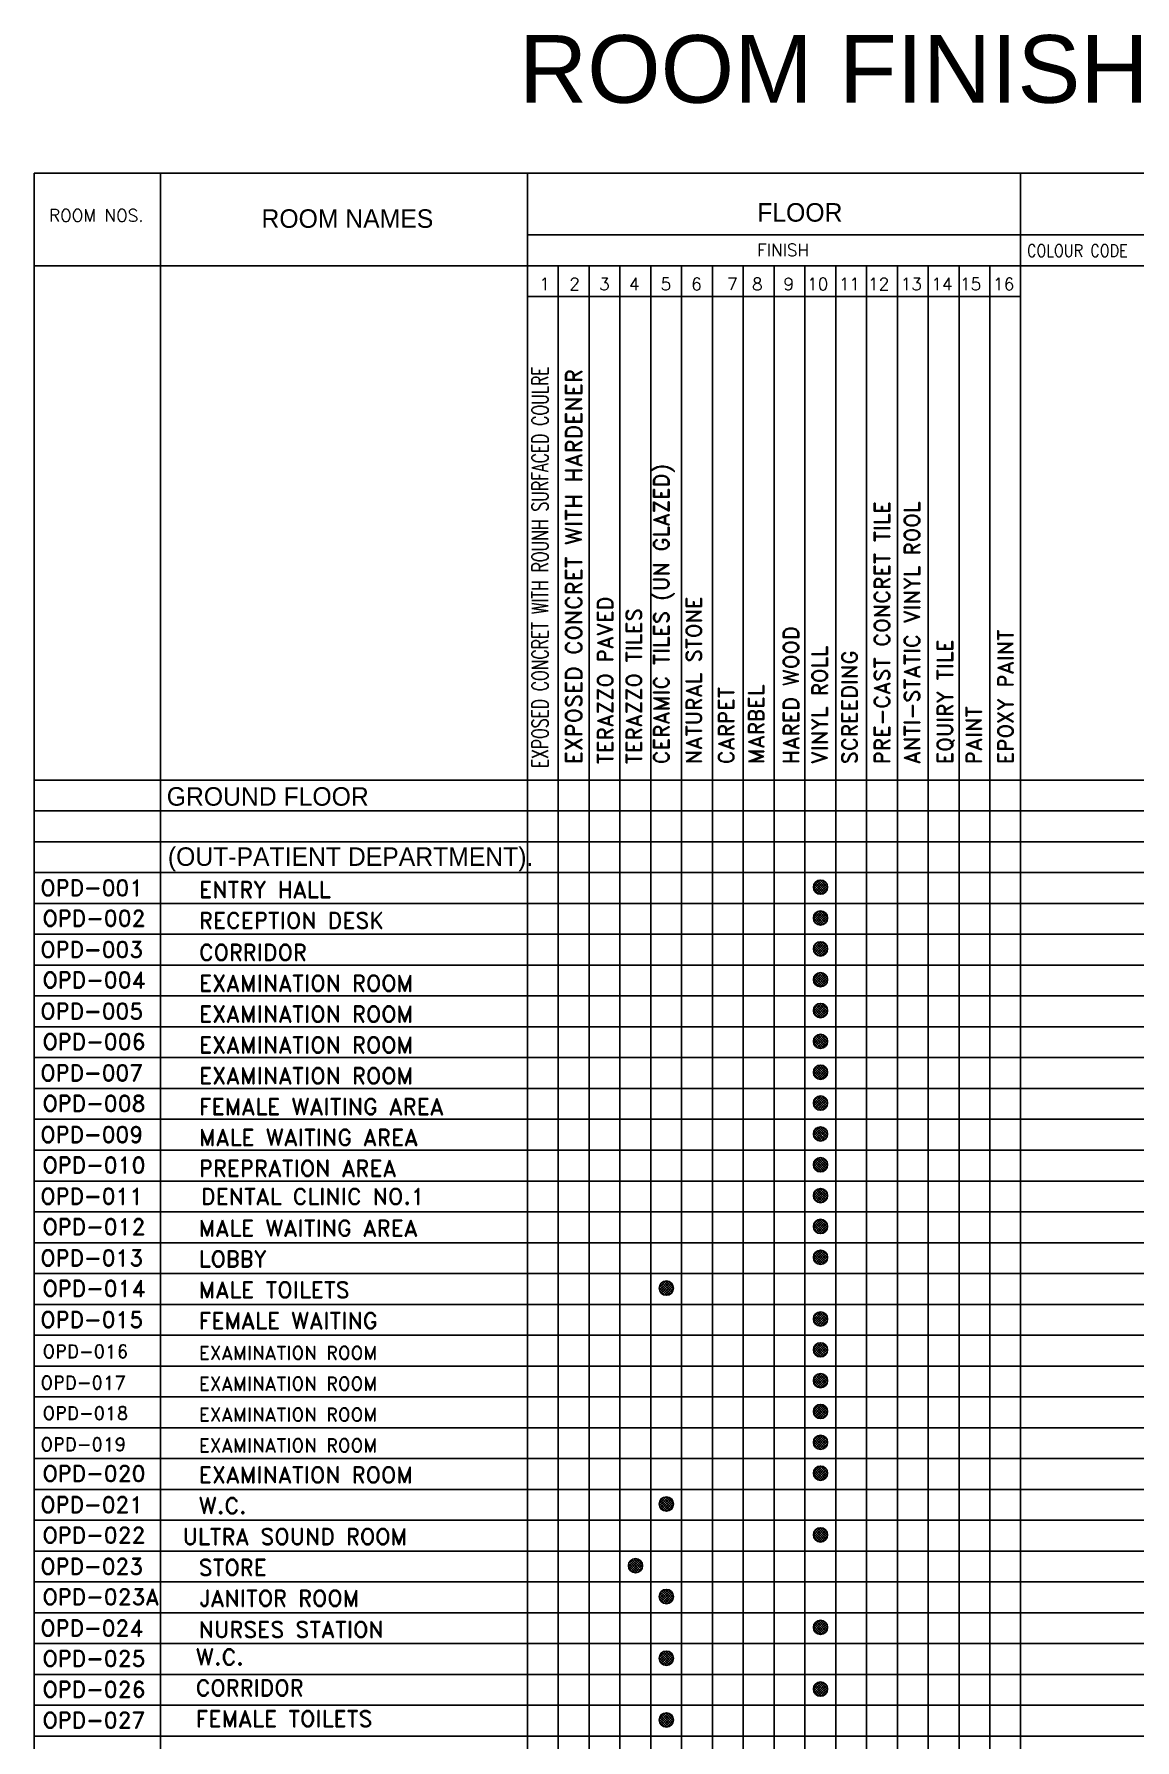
# Model space of a CAD drawing. Extents: x 290399 to 378179, y 5840 to 69216.
# Drawn here: x 290399 to 310751, y 37691 to 69216 of the extents above; entities that cross this region are included whole.
import ezdxf

# ---------------------------------------------------------------- set-up
doc = ezdxf.new("R2010")
doc.units = 0
doc.layers.get('0').update_dxf_attribs({"color": 4, "linetype": 'CONTINUOUS'})
doc.layers.add('TEXT', color=2, linetype='CONTINUOUS')
doc.styles.add('EBORD2', font='romand.shx')
doc.styles.add('STYLE1', font='andlso.ttf')
doc.styles.add('STYLE2', font='swissek.ttf')

msp = doc.modelspace()

# ---------------------------------------------------------------- linework, layer by layer
at = {"color": 2}
for p, q in [((290399, 66645), (378179, 66645)), ((290399, 66645), (290399, 5840)), ((292734, 66645), (292734, 5840)), ((299519, 66645), (299519, 5840)), ((308639, 66645), (308639, 5840)), ((299519, 65505), (378179, 65505)), ((290399, 64935), (378179, 64935)), ((299519, 64365), (308639, 64365)), ((304806, 53455), (304933, 53583)), ((304918, 53319), (304807, 53430)), ((304963, 53320), (304808, 53476)), ((304811, 53414), (304974, 53578)), ((304998, 53332), (304820, 53510)), ((304825, 53382), (305006, 53564)), ((304828, 53524), (304865, 53561)), ((305025, 53351), (304838, 53537)), ((304845, 53356), (305032, 53544)), ((305047, 53375), (304863, 53559)), ((304871, 53336), (305052, 53517)), ((305063, 53405), (304893, 53575)), ((304903, 53323), (305066, 53485)), ((305070, 53444), (304932, 53583)), ((304945, 53318), (305070, 53443)), ((305061, 53499), (304987, 53573)), ((305017, 53344), (305045, 53372)), ((304808, 52858), (304960, 53011)), ((304808, 52905), (304914, 53010)), ((304819, 52823), (304995, 53000)), ((304837, 52795), (305023, 52982)), ((305034, 52789), (304847, 52976)), ((305054, 52816), (304873, 52996)), ((305067, 52849), (304906, 53009)), ((305070, 52891), (304949, 53012)), ((304937, 52748), (304806, 52879)), ((304977, 52754), (304812, 52919)), ((304874, 52764), (304822, 52817)), ((305009, 52768), (304826, 52951)), ((304861, 52773), (305045, 52958)), ((304890, 52757), (305062, 52928)), ((304928, 52748), (305070, 52890)), ((304981, 52755), (305063, 52838)), ((304806, 52304), (304945, 52443)), ((304814, 52265), (304983, 52435)), ((304815, 52359), (304889, 52433)), ((304990, 52188), (304816, 52362)), ((304829, 52235), (305013, 52419)), ((305019, 52205), (304833, 52391)), ((304851, 52211), (305038, 52397)), ((305042, 52228), (304856, 52414)), ((304879, 52192), (305056, 52370)), ((305059, 52257), (304885, 52431)), ((304913, 52180), (305068, 52336)), ((305069, 52293), (304921, 52442)), ((305067, 52342), (304969, 52439)), ((304953, 52179), (304807, 52325)), ((304903, 52183), (304810, 52275)), ((304958, 52179), (305069, 52290)), ((304806, 51751), (304927, 51872)), ((304924, 51609), (304806, 51727)), ((304968, 51611), (304809, 51770)), ((304810, 51709), (304970, 51869)), ((305001, 51624), (304822, 51803)), ((304823, 51676), (305003, 51856)), ((305028, 51643), (304841, 51830)), ((304842, 51649), (305029, 51836)), ((305049, 51668), (304866, 51851)), ((304868, 51628), (305050, 51811)), ((305064, 51699), (304897, 51866)), ((304899, 51614), (305065, 51779)), ((305070, 51739), (304937, 51873)), ((304939, 51608), (305070, 51739)), ((305057, 51799), (304996, 51859)), ((305002, 51624), (305054, 51677)), ((304942, 51038), (304806, 51174)), ((304807, 51153), (304955, 51302)), ((304810, 51202), (304907, 51299)), ((304981, 51045), (304813, 51213)), ((304817, 51117), (304991, 51291)), ((304885, 51049), (304817, 51117)), ((305012, 51060), (304828, 51244)), ((304834, 51088), (305020, 51274)), ((305037, 51082), (304850, 51269)), ((304857, 51065), (305043, 51251)), ((305055, 51109), (304877, 51288)), ((304887, 51048), (305060, 51222)), ((305068, 51143), (304911, 51300)), ((304923, 51039), (305070, 51185)), ((305069, 51187), (304955, 51302)), ((304973, 51043), (305066, 51136)), ((304806, 50599), (304939, 50733)), ((304958, 50469), (304807, 50620)), ((304910, 50471), (304809, 50573)), ((304812, 50560), (304979, 50726)), ((304993, 50480), (304818, 50656)), ((304819, 50659), (304880, 50719)), ((304827, 50528), (305010, 50711)), ((305022, 50498), (304836, 50684)), ((304848, 50503), (305035, 50690)), ((305044, 50521), (304859, 50707)), ((304875, 50484), (305054, 50663)), ((305061, 50551), (304889, 50723)), ((304908, 50471), (305067, 50630)), ((305070, 50588), (304926, 50732)), ((304952, 50469), (305070, 50587)), ((305065, 50639), (304977, 50727)), ((304806, 50029), (304939, 50163)), ((304812, 49990), (304979, 50156)), ((304819, 50089), (304880, 50149)), ((304827, 49958), (305010, 50141)), ((305044, 49951), (304859, 50137)), ((305061, 49981), (304889, 50153)), ((305070, 50018), (304926, 50162)), ((305065, 50069), (304977, 50157)), ((304958, 49899), (304807, 50050)), ((304910, 49901), (304809, 50003)), ((304993, 49910), (304818, 50086)), ((305022, 49928), (304836, 50114)), ((304848, 49933), (305035, 50120)), ((304875, 49914), (305054, 50093)), ((304908, 49901), (305067, 50060)), ((304952, 49899), (305070, 50017)), ((304806, 49448), (304950, 49592)), ((304812, 49499), (304899, 49587)), ((304985, 49337), (304814, 49507)), ((304815, 49411), (304988, 49583)), ((305015, 49353), (304830, 49537)), ((304832, 49381), (305017, 49567)), ((305039, 49375), (304853, 49561)), ((304854, 49358), (305041, 49544)), ((305057, 49403), (304881, 49579)), ((304883, 49340), (305058, 49516)), ((305068, 49438), (304915, 49591)), ((305068, 49484), (304962, 49591)), ((304947, 49328), (304806, 49470)), ((304894, 49335), (304813, 49416)), ((304918, 49329), (305069, 49480)), ((304966, 49331), (305068, 49433)), ((304806, 48895), (304934, 49023)), ((304806, 48895), (304934, 49023)), ((304917, 48760), (304807, 48869)), ((304917, 48760), (304807, 48869)), ((304963, 48760), (304808, 48915)), ((304963, 48760), (304808, 48915)), ((304811, 48854), (304975, 49017)), ((304811, 48854), (304975, 49017)), ((304997, 48772), (304820, 48949)), ((304997, 48772), (304820, 48949)), ((304825, 48822), (305007, 49003)), ((304825, 48822), (305007, 49003)), ((304826, 48961), (304867, 49002)), ((304826, 48961), (304867, 49002)), ((305025, 48790), (304838, 48977)), ((305025, 48790), (304838, 48977)), ((304845, 48796), (305032, 48983)), ((304845, 48796), (305032, 48983)), ((305047, 48815), (304862, 48999)), ((305047, 48815), (304862, 48999)), ((304871, 48776), (305052, 48957)), ((304871, 48776), (305052, 48957)), ((305062, 48845), (304893, 49015)), ((305062, 48845), (304893, 49015)), ((304904, 48762), (305066, 48924)), ((304904, 48762), (305066, 48924)), ((305070, 48883), (304931, 49022)), ((305070, 48883), (304931, 49022)), ((304946, 48758), (305070, 48883)), ((304946, 48758), (305070, 48883)), ((305062, 48938), (304985, 49014)), ((305062, 48938), (304985, 49014)), ((305020, 48786), (305042, 48808)), ((305020, 48786), (305042, 48808)), ((304806, 48325), (304934, 48453)), ((304806, 48325), (304934, 48453)), ((304917, 48190), (304807, 48299)), ((304917, 48190), (304807, 48299)), ((304963, 48190), (304808, 48345)), ((304963, 48190), (304808, 48345)), ((304811, 48284), (304975, 48447)), ((304811, 48284), (304975, 48447)), ((304997, 48202), (304820, 48379)), ((304997, 48202), (304820, 48379)), ((304825, 48252), (305007, 48433)), ((304825, 48252), (305007, 48433)), ((304826, 48391), (304867, 48432)), ((304826, 48391), (304867, 48432)), ((305025, 48220), (304838, 48407)), ((305025, 48220), (304838, 48407)), ((304845, 48226), (305032, 48413)), ((304845, 48226), (305032, 48413)), ((305047, 48245), (304862, 48429)), ((305047, 48245), (304862, 48429)), ((304871, 48206), (305052, 48387)), ((304871, 48206), (305052, 48387)), ((305062, 48275), (304893, 48445)), ((305062, 48275), (304893, 48445)), ((304904, 48192), (305066, 48354)), ((304904, 48192), (305066, 48354)), ((305070, 48313), (304931, 48452)), ((305070, 48313), (304931, 48452)), ((304946, 48188), (305070, 48313)), ((304946, 48188), (305070, 48313)), ((305062, 48368), (304985, 48444)), ((305062, 48368), (304985, 48444)), ((305020, 48216), (305042, 48238)), ((305020, 48216), (305042, 48238)), ((304806, 47743), (304945, 47882)), ((304952, 47619), (304807, 47765)), ((304902, 47623), (304811, 47714)), ((304814, 47705), (304984, 47875)), ((304815, 47798), (304891, 47874)), ((304989, 47628), (304816, 47801)), ((304830, 47675), (305014, 47859)), ((305018, 47645), (304833, 47830)), ((304851, 47650), (305038, 47837)), ((305042, 47668), (304856, 47854)), ((304879, 47632), (305057, 47809)), ((305059, 47696), (304884, 47871)), ((304914, 47620), (305068, 47775)), ((305069, 47732), (304920, 47881)), ((304959, 47620), (305069, 47729)), ((305067, 47781), (304968, 47879)), ((304806, 47173), (304945, 47312)), ((304814, 47135), (304984, 47305)), ((304815, 47228), (304891, 47304)), ((304830, 47105), (305014, 47289)), ((305059, 47126), (304884, 47301)), ((305069, 47162), (304920, 47311)), ((305067, 47211), (304968, 47309)), ((304952, 47049), (304807, 47195)), ((304902, 47053), (304811, 47144)), ((304989, 47058), (304816, 47231)), ((305018, 47075), (304833, 47260)), ((304851, 47080), (305038, 47267)), ((305042, 47098), (304856, 47284)), ((304879, 47062), (305057, 47239)), ((304914, 47050), (305068, 47205)), ((304959, 47050), (305069, 47159)), ((304806, 46603), (304945, 46742)), ((304814, 46565), (304984, 46735)), ((304815, 46658), (304891, 46734)), ((304989, 46488), (304816, 46661)), ((304830, 46535), (305014, 46719)), ((305018, 46505), (304833, 46690)), ((304851, 46510), (305038, 46697)), ((305042, 46528), (304856, 46714)), ((304879, 46492), (305057, 46669)), ((305059, 46556), (304884, 46731)), ((305069, 46592), (304920, 46741)), ((305067, 46641), (304968, 46739)), ((304952, 46479), (304807, 46625)), ((304902, 46483), (304811, 46574)), ((304914, 46480), (305068, 46635)), ((304959, 46480), (305069, 46589)), ((301956, 46045), (302084, 46173)), ((302102, 45909), (301956, 46054)), ((301961, 46004), (302125, 46168)), ((302139, 45918), (301966, 46091)), ((301975, 45972), (302157, 46154)), ((301977, 46112), (302016, 46152)), ((302168, 45935), (301983, 46120)), ((301995, 45946), (302182, 46133)), ((302191, 45957), (302005, 46144)), ((302021, 45926), (302202, 46107)), ((302209, 45986), (302034, 46161)), ((302054, 45913), (302216, 46075)), ((302219, 46022), (302070, 46171)), ((302096, 45908), (302220, 46033)), ((302217, 46070), (302118, 46169)), ((302051, 45913), (301961, 46004)), ((302169, 45936), (302193, 45959)), ((304806, 45457), (304951, 45602)), ((304947, 45338), (304806, 45479)), ((304811, 45508), (304900, 45597)), ((304985, 45346), (304814, 45517)), ((304893, 45346), (304814, 45425)), ((304816, 45420), (304988, 45593)), ((305015, 45362), (304830, 45547)), ((304832, 45391), (305018, 45576)), ((305039, 45384), (304852, 45571)), ((304855, 45367), (305041, 45554)), ((305057, 45412), (304880, 45589)), ((304883, 45350), (305059, 45525)), ((305068, 45447), (304915, 45601)), ((304919, 45339), (305069, 45490)), ((305069, 45493), (304961, 45601)), ((304967, 45341), (305067, 45442)), ((304806, 44887), (304951, 45032)), ((304947, 44768), (304806, 44909)), ((304811, 44938), (304900, 45027)), ((304985, 44776), (304814, 44947)), ((304893, 44776), (304814, 44855)), ((304816, 44850), (304988, 45023)), ((305015, 44792), (304830, 44977)), ((304832, 44821), (305018, 45006)), ((305039, 44814), (304852, 45001)), ((304855, 44797), (305041, 44984)), ((305057, 44842), (304880, 45019)), ((304883, 44780), (305059, 44955)), ((305068, 44877), (304915, 45031)), ((304919, 44769), (305069, 44920)), ((305069, 44923), (304961, 45031)), ((304967, 44771), (305067, 44872)), ((304806, 44317), (304951, 44462)), ((304811, 44368), (304900, 44457)), ((304816, 44280), (304988, 44453)), ((305068, 44307), (304915, 44461)), ((305069, 44353), (304961, 44461)), ((304947, 44198), (304806, 44339)), ((304985, 44206), (304814, 44377)), ((304893, 44206), (304814, 44285)), ((305015, 44222), (304830, 44407)), ((304832, 44251), (305018, 44436)), ((305039, 44244), (304852, 44431)), ((304855, 44227), (305041, 44414)), ((305057, 44272), (304880, 44449)), ((304883, 44210), (305059, 44385)), ((304919, 44199), (305069, 44350)), ((304967, 44201), (305067, 44302)), ((304808, 43739), (304960, 43891)), ((304808, 43785), (304913, 43890)), ((304819, 43703), (304995, 43880)), ((305009, 43648), (304826, 43831)), ((304837, 43675), (305023, 43862)), ((305034, 43669), (304847, 43856)), ((304860, 43653), (305045, 43838)), ((305054, 43696), (304873, 43876)), ((305067, 43729), (304907, 43889)), ((305070, 43771), (304949, 43892)), ((304937, 43628), (304806, 43759)), ((304977, 43634), (304812, 43799)), ((304875, 43644), (304822, 43697)), ((304890, 43637), (305061, 43808)), ((304928, 43628), (305070, 43771)), ((304980, 43635), (305064, 43718)), ((304806, 43184), (304944, 43323)), ((304953, 43059), (304807, 43206)), ((304814, 43146), (304983, 43315)), ((304815, 43239), (304889, 43313)), ((304990, 43068), (304816, 43242)), ((304829, 43115), (305013, 43299)), ((305019, 43085), (304833, 43271)), ((304851, 43091), (305038, 43278)), ((305042, 43108), (304856, 43294)), ((304878, 43072), (305056, 43250)), ((305059, 43137), (304885, 43312)), ((304913, 43060), (305068, 43216)), ((305069, 43173), (304921, 43322)), ((305067, 43222), (304970, 43319)), ((304904, 43063), (304810, 43156)), ((304958, 43059), (305069, 43171)), ((304806, 42632), (304927, 42752)), ((304925, 42489), (304806, 42607)), ((304968, 42491), (304809, 42650)), ((304810, 42589), (304970, 42749)), ((305001, 42504), (304822, 42684)), ((304823, 42556), (305003, 42736)), ((305028, 42523), (304841, 42710)), ((304842, 42529), (305029, 42716)), ((305049, 42548), (304866, 42731)), ((304867, 42508), (305050, 42691)), ((305064, 42580), (304897, 42746)), ((304899, 42494), (305065, 42660)), ((305070, 42619), (304937, 42753)), ((304939, 42488), (305070, 42619)), ((305057, 42679), (304997, 42739)), ((305001, 42504), (305055, 42557)), ((301956, 42055), (302084, 42183)), ((302102, 41919), (301956, 42064)), ((301961, 42014), (302125, 42178)), ((302051, 41923), (301961, 42014)), ((302139, 41928), (301966, 42101)), ((301975, 41982), (302157, 42164)), ((301977, 42122), (302016, 42162)), ((302168, 41945), (301983, 42130)), ((301995, 41956), (302182, 42143)), ((302191, 41967), (302005, 42154)), ((302021, 41936), (302202, 42117)), ((302209, 41996), (302034, 42171)), ((302054, 41923), (302216, 42085)), ((302219, 42032), (302070, 42181)), ((302096, 41918), (302220, 42043)), ((302217, 42080), (302118, 42179)), ((302169, 41946), (302193, 41969)), ((304806, 41479), (304939, 41613)), ((304958, 41350), (304807, 41500)), ((304911, 41351), (304809, 41453)), ((304812, 41440), (304979, 41606)), ((304994, 41360), (304818, 41536)), ((304820, 41539), (304879, 41599)), ((304827, 41408), (305010, 41591)), ((305022, 41378), (304836, 41564)), ((304848, 41383), (305035, 41570)), ((305044, 41401), (304859, 41587)), ((304875, 41364), (305054, 41544)), ((305061, 41431), (304889, 41603)), ((304908, 41351), (305067, 41510)), ((305070, 41468), (304926, 41612)), ((304951, 41349), (305070, 41467)), ((305064, 41520), (304977, 41607)), ((301386, 40897), (301531, 41042)), ((301391, 40949), (301480, 41037)), ((301395, 40861), (301568, 41033)), ((301412, 40831), (301597, 41016)), ((301613, 40818), (301426, 41005)), ((301435, 40808), (301621, 40994)), ((301633, 40844), (301452, 41025)), ((301646, 40877), (301485, 41038)), ((301650, 40919), (301527, 41042)), ((301618, 40997), (301605, 41010)), ((301515, 40778), (301386, 40907)), ((301555, 40783), (301391, 40948)), ((301587, 40797), (301405, 40979)), ((301449, 40797), (301405, 40842)), ((301463, 40790), (301638, 40965)), ((301499, 40779), (301649, 40930)), ((301546, 40781), (301647, 40882)), ((301956, 40345), (302084, 40473)), ((302102, 40209), (301956, 40354)), ((301961, 40304), (302125, 40468)), ((302139, 40218), (301966, 40391)), ((301975, 40272), (302157, 40454)), ((301977, 40412), (302016, 40452)), ((302168, 40235), (301983, 40420)), ((301995, 40246), (302182, 40433)), ((302191, 40257), (302005, 40444)), ((302021, 40226), (302202, 40407)), ((302209, 40286), (302034, 40461)), ((302054, 40213), (302216, 40375)), ((302219, 40322), (302070, 40471)), ((302217, 40370), (302118, 40469)), ((302051, 40213), (301961, 40304)), ((302096, 40208), (302220, 40333)), ((302169, 40236), (302193, 40259)), ((304806, 39775), (304934, 39903)), ((304917, 39640), (304807, 39750)), ((304963, 39640), (304808, 39795)), ((304811, 39734), (304975, 39898)), ((304997, 39652), (304820, 39829)), ((304825, 39702), (305007, 39884)), ((304827, 39842), (304866, 39882)), ((305025, 39670), (304838, 39857)), ((304845, 39676), (305032, 39863)), ((305047, 39695), (304862, 39879)), ((304871, 39656), (305052, 39837)), ((305062, 39725), (304893, 39895)), ((304904, 39643), (305066, 39805)), ((305070, 39763), (304931, 39902)), ((304946, 39638), (305070, 39763)), ((305062, 39818), (304986, 39894)), ((305019, 39666), (305043, 39689)), ((301956, 39205), (302084, 39333)), ((302102, 39069), (301956, 39214)), ((301961, 39164), (302125, 39328)), ((302051, 39073), (301961, 39164)), ((302139, 39078), (301966, 39251)), ((301975, 39132), (302157, 39314)), ((301977, 39272), (302016, 39312)), ((302168, 39095), (301983, 39280)), ((301995, 39106), (302182, 39293)), ((302191, 39117), (302005, 39304)), ((302021, 39086), (302202, 39267)), ((302209, 39146), (302034, 39321)), ((302054, 39073), (302216, 39235)), ((302219, 39182), (302070, 39331)), ((302096, 39068), (302220, 39193)), ((302217, 39230), (302118, 39329)), ((302169, 39096), (302193, 39119)), ((304806, 38635), (304934, 38763)), ((304917, 38500), (304807, 38610)), ((304963, 38500), (304808, 38655)), ((304811, 38594), (304975, 38758)), ((304997, 38512), (304820, 38689)), ((304825, 38562), (305007, 38744)), ((304827, 38702), (304866, 38742)), ((305025, 38530), (304838, 38717)), ((304845, 38536), (305032, 38723)), ((305047, 38555), (304862, 38739)), ((304871, 38516), (305052, 38697)), ((305062, 38585), (304893, 38755)), ((304904, 38503), (305066, 38665)), ((305070, 38623), (304931, 38762)), ((304946, 38498), (305070, 38623)), ((305062, 38678), (304986, 38754)), ((305019, 38526), (305043, 38549)), ((301956, 38065), (302084, 38193)), ((301961, 38024), (302125, 38188)), ((301975, 37992), (302157, 38174)), ((301977, 38132), (302016, 38172)), ((301995, 37966), (302182, 38153)), ((302191, 37977), (302005, 38164)), ((302209, 38006), (302034, 38181)), ((302219, 38042), (302070, 38191)), ((302217, 38090), (302118, 38189)), ((302102, 37929), (301956, 38074)), ((302051, 37933), (301961, 38024)), ((302139, 37938), (301966, 38111)), ((302168, 37955), (301983, 38140)), ((302021, 37946), (302202, 38127)), ((302054, 37933), (302216, 38095)), ((302096, 37928), (302220, 38053)), ((302169, 37956), (302193, 37979))]:
    msp.add_line(p, q, dxfattribs=at)
at = {"color": 5}
for p, q in [((300089, 64935), (300089, 5840)), ((300659, 64935), (300659, 5840)), ((301229, 64935), (301229, 5840)), ((301799, 64935), (301799, 5840)), ((302369, 64935), (302369, 5840)), ((302939, 64935), (302939, 5840)), ((303509, 64935), (303509, 5840)), ((304079, 64935), (304079, 5840)), ((304649, 64935), (304649, 5840)), ((305219, 64935), (305219, 5840)), ((305789, 64935), (305789, 5840)), ((306359, 64935), (306359, 5840)), ((306929, 64935), (306929, 5840)), ((307499, 64935), (307499, 5840)), ((308069, 64935), (308069, 5840)), ((290399, 55430), (378179, 55430)), ((290399, 54860), (378179, 54860)), ((290399, 54290), (378179, 54290)), ((290399, 53720), (378179, 53720)), ((290399, 53150), (378179, 53150)), ((290399, 52580), (378179, 52580)), ((290399, 52010), (378179, 52010)), ((290399, 51440), (378179, 51440)), ((290399, 50870), (378179, 50870)), ((290399, 50300), (378179, 50300)), ((290399, 49730), (378179, 49730)), ((290399, 49160), (378179, 49160)), ((290399, 48590), (378179, 48590)), ((290399, 48020), (378179, 48020)), ((290399, 47450), (378179, 47450)), ((290399, 46880), (378179, 46880)), ((290399, 46310), (378179, 46310)), ((290399, 45740), (378179, 45740)), ((290399, 45170), (378179, 45170)), ((290399, 44600), (378179, 44600)), ((290399, 44030), (378179, 44030)), ((290399, 43460), (378179, 43460)), ((290399, 42890), (378179, 42890)), ((290399, 42320), (378179, 42320)), ((290399, 41750), (378179, 41750)), ((290399, 41180), (378179, 41180)), ((290399, 40610), (378179, 40610)), ((290399, 40040), (378179, 40040)), ((290399, 39470), (378179, 39470)), ((290399, 38900), (378179, 38900)), ((290399, 38900), (378179, 38900)), ((290399, 38330), (378179, 38330)), ((290399, 37760), (378179, 37760))]:
    msp.add_line(p, q, dxfattribs=at)
at = {"color": 2}
for centre in [(304938, 53450), (304938, 52880), (304938, 52310), (304938, 51740), (304938, 51170), (304938, 50600), (304938, 50030), (304938, 49460), (304938, 48890), (304938, 48320), (304938, 47750), (304938, 47180), (304938, 46610), (302088, 46040), (304938, 45470), (304938, 44900), (304938, 44330), (304938, 43760), (304938, 43190), (304938, 42620), (302088, 42050), (304938, 41480), (301518, 40910), (302088, 40340), (304938, 39770), (302088, 39200), (304938, 38630), (302088, 38060)]:
    msp.add_circle(centre, 132, dxfattribs=at)

# ---------------------------------------------------------------- texts
at = {"color": 1, "style": 'STYLE2'}
msp.add_text('ROOM FINISH AND COLOUR SCHEDULE', height=1250, dxfattribs=at).set_placement((299364, 67947))
at = {"color": 2, "style": 'EBORD2'}
for s, height, p in [('ROOM NOS.', 228, (290674, 65750)), ('FINISH', 228, (303768, 65111)), ('1', 228, (299738, 64483)), ('2', 228, (300294, 64483)), ('3', 228, (300846, 64483)), ('4', 228, (301397, 64483)), ('5', 228, (301982, 64483)), ('6', 228, (302548, 64483)), ('7', 228, (303211, 64483)), ('8', 228, (303673, 64483)), ('9', 228, (304253, 64483)), ('10', 228, (304692, 64483)), ('11', 228, (305278, 64483)), ('12', 228, (305819, 64483)), ('13', 228, (306421, 64483)), ('14', 228, (306987, 64483)), ('15', 228, (307519, 64483)), ('16', 228, (308130, 64483)), ('OPD-001', 300, (290515, 53288)), ('ENTRY HALL', 300, (293448, 53255)), ('OPD-002', 300, (290555, 52725)), ('RECEPTION DESK', 300, (293448, 52685)), ('OPD-003', 300, (290515, 52148)), ('CORRIDOR', 300, (293448, 52095)), ('OPD-004', 300, (290555, 51585)), ('EXAMINATION ROOM', 300, (293448, 51525)), ('OPD-005', 300, (290515, 51008)), ('EXAMINATION ROOM', 300, (293448, 50955)), ('OPD-006', 300, (290555, 50445)), ('EXAMINATION ROOM', 300, (293448, 50385)), ('OPD-007', 300, (290515, 49868)), ('EXAMINATION ROOM', 300, (293448, 49815)), ('OPD-008', 300, (290555, 49305)), ('FEMALE WAITING AREA', 300, (293448, 49245)), ('OPD-009', 300, (290515, 48728)), ('MALE WAITING AREA', 300, (293448, 48675)), ('OPD-010', 300, (290555, 48165)), ('PREPRATION AREA', 300, (293448, 48105)), ('OPD-011', 300, (290515, 47588)), ('DENTAL CLINIC NO.1', 300, (293484, 47583)), ('OPD-012', 300, (290555, 47025)), ('MALE WAITING AREA', 300, (293443, 46999)), ('OPD-013', 300, (290515, 46448)), ('LOBBY', 300, (293443, 46429)), ('OPD-014', 300, (290555, 45885)), ('MALE TOILETS', 300, (293443, 45859)), ('OPD-015', 300, (290515, 45308)), ('FEMALE WAITING', 300, (293443, 45289)), ('OPD-016', 250, (290555, 44745)), ('EXAMINATION ROOM', 250, (293443, 44719)), ('OPD-017', 250, (290515, 44168)), ('EXAMINATION ROOM', 250, (293443, 44149)), ('OPD-018', 250, (290555, 43605)), ('EXAMINATION ROOM', 250, (293443, 43579)), ('OPD-019', 250, (290515, 43028)), ('EXAMINATION ROOM', 250, (293443, 43009)), ('OPD-020', 300, (290555, 42465)), ('EXAMINATION ROOM', 300, (293443, 42439)), ('OPD-021', 300, (290515, 41888)), ('W.C.', 300, (293443, 41869)), ('OPD-022', 300, (290555, 41325)), ('ULTRA SOUND ROOM', 300, (293144, 41299)), ('OPD-023', 300, (290515, 40748)), ('STORE', 300, (293443, 40729)), ('OPD-023A', 300, (290555, 40185)), ('JANITOR ROOM', 300, (293443, 40159)), ('OPD-024', 300, (290515, 39608)), ('NURSES STATION', 300, (293443, 39581)), ('OPD-025', 300, (290555, 39045)), ('W.C.', 300, (293389, 39072)), ('CORRIDOR', 300, (293389, 38502)), ('OPD-026', 300, (290555, 38475)), ('OPD-027', 300, (290555, 37905)), ('FEMALE TOILETS', 300, (293389, 37932))]:
    msp.add_text(s, height=height, dxfattribs=at).set_placement(p)
at = {"color": 2, "style": 'EBORD2', "width": 0.85}
msp.add_text('COLOUR CODE', height=228, dxfattribs=at).set_placement((308756, 65100))
at = {"color": 2, "style": 'EBORD2', "width": 0.7}
msp.add_text('EXPOSED CONCRET WITH ROUNH SURFACED COULRE', height=300, rotation=90, dxfattribs=at).set_placement((299903, 55650))
at = {"color": 2, "style": 'EBORD2'}
for s, height, p in [('EXPOSED CONCRET WITH HARDENER', 300, (300525, 55721)), ('CERAMIC TILES (UN GLAZED)', 285, (302138, 55721)), ('PRE-CAST CONCRET TILE', 285, (306218, 55721)), ('ANTI-STATIC VINYL ROOL', 285, (306772, 55721)), ('TERAZZO PAVED', 285, (301101, 55721)), ('NATURAL STONE', 285, (302738, 55721)), ('TERAZZO TILES', 285, (301631, 55721)), ('HARED WOOD', 285, (304535, 55721)), ('EPOXY PAINT', 285, (308499, 55721)), ('VINYL ROLL', 285, (305065, 55721)), ('SCREEDING', 285, (305619, 55721)), ('EQUIRY TILE', 285, (307382, 55721)), ('CARPET', 285, (303337, 55721)), ('MARBEL', 285, (303890, 55721)), ('PAINT', 285, (307914, 55721))]:
    msp.add_text(s, height=height, rotation=90, dxfattribs=at).set_placement(p)
at = {"layer": 'TEXT', "style": 'STYLE1'}
for s, p in [('ROOM NAMES', (294603, 65636)), ('FLOOR', (303768, 65750)), ('GROUND FLOOR', (292851, 54956)), ('(OUT-PATIENT DEPARTMENT).', (292872, 53844))]:
    msp.add_text(s, height=342, dxfattribs=at).set_placement(p)

doc.saveas('drawing.dxf')
